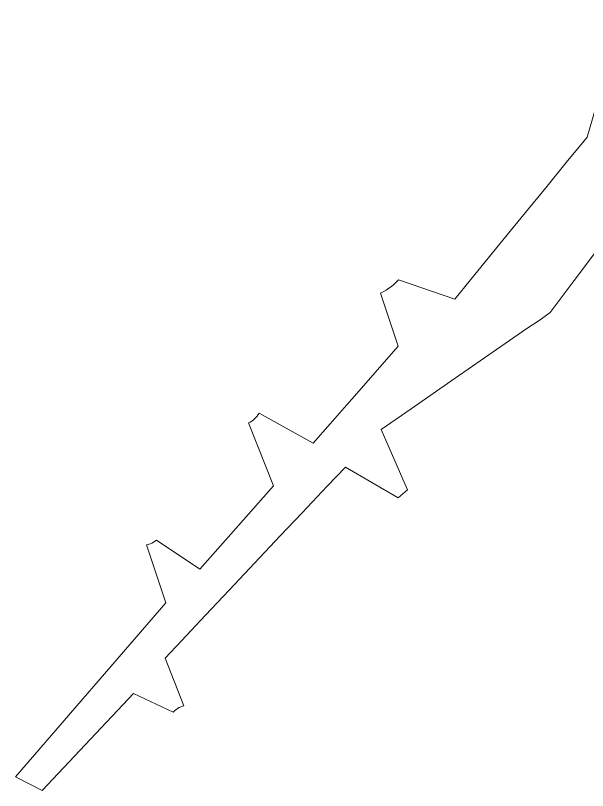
# Model space of a CAD drawing. Header units: metres. Extents: x -1 to 596445, y -2 to 12531291.
# Drawn here: x 297608.1 to 297914.9, y 6265337.1 to 6265752.6 of the extents above; entities that cross this region are included whole.
import ezdxf

# ---------------------------------------------------------------- set-up
doc = ezdxf.new("R2010")
doc.units = ezdxf.units.M
doc.layers.add('Cadastre Land Parcels_SP_EXT', color=9, linetype='Continuous', lineweight=5)

msp = doc.modelspace()

# ---------------------------------------------------------------- linework, layer by layer
at = {"layer": 'Cadastre Land Parcels_SP_EXT', "linetype": 'Continuous'}
msp.add_lwpolyline([(297933.73, 6265752.58), (297914.66, 6265687.38), (297913.11, 6265685.46), (297903.52, 6265673.68), (297893.17, 6265661.05), (297883.29, 6265648.96), (297873.34, 6265636.88), (297863.96, 6265625.37), (297852.15, 6265610.8), (297843.72, 6265600.52), (297814.11, 6265610.69), (297813.61, 6265610.8), (297812.36, 6265609.59), (297811.06, 6265608.44), (297809.7, 6265607.35), (297808.3, 6265606.32), (297806.86, 6265605.36), (297805.37, 6265604.46), (297803.83, 6265603.64), (297813.27, 6265575.21), (297800.95, 6265561.15), (297789.88, 6265548.45), (297784.4, 6265542.24), (297776.89, 6265533.6), (297767.76, 6265523.21), (297738.74, 6265539.45), (297738.23, 6265538.6), (297737.66, 6265537.8), (297737.02, 6265537.05), (297736.33, 6265536.35), (297735.58, 6265535.7), (297734.79, 6265535.12), (297733.95, 6265534.6), (297733.08, 6265534.14), (297746.55, 6265500.47), (297727.75, 6265479.2), (297707, 6265455.79), (297683.79, 6265471.24), (297682.98, 6265470.66), (297682.12, 6265470.14), (297681.23, 6265469.69), (297680.3, 6265469.32), (297679.34, 6265469.02), (297678.35, 6265468.81), (297688.73, 6265437.61), (297608.12, 6265344.4), (297608.12, 6265344.4), (297622.35, 6265337.05), (297671.44, 6265389.1), (297692.7, 6265379.06), (297693.39, 6265379.74), (297694.15, 6265380.39), (297694.96, 6265380.96), (297695.82, 6265381.47), (297696.72, 6265381.91), (297697.65, 6265382.27), (297698.32, 6265382.47), (297688.31, 6265408.09), (297697.13, 6265417.37), (297710.09, 6265431.12), (297722.63, 6265444.45), (297750.08, 6265473.52), (297761.84, 6265485.95), (297775.34, 6265500.21), (297785.06, 6265510.5), (297813.39, 6265493.99), (297818.42, 6265498.32), (297804.31, 6265530.67), (297820.31, 6265541.77), (297845.77, 6265559.38), (297850.8, 6265562.88), (297868.39, 6265575.03), (297882.42, 6265584.68), (297888.89, 6265589.13), (297892.16, 6265591.4), (297894.83, 6265593.25), (297907.72, 6265610.41), (297921.83, 6265629.19)], dxfattribs=at)

doc.saveas('drawing.dxf')
